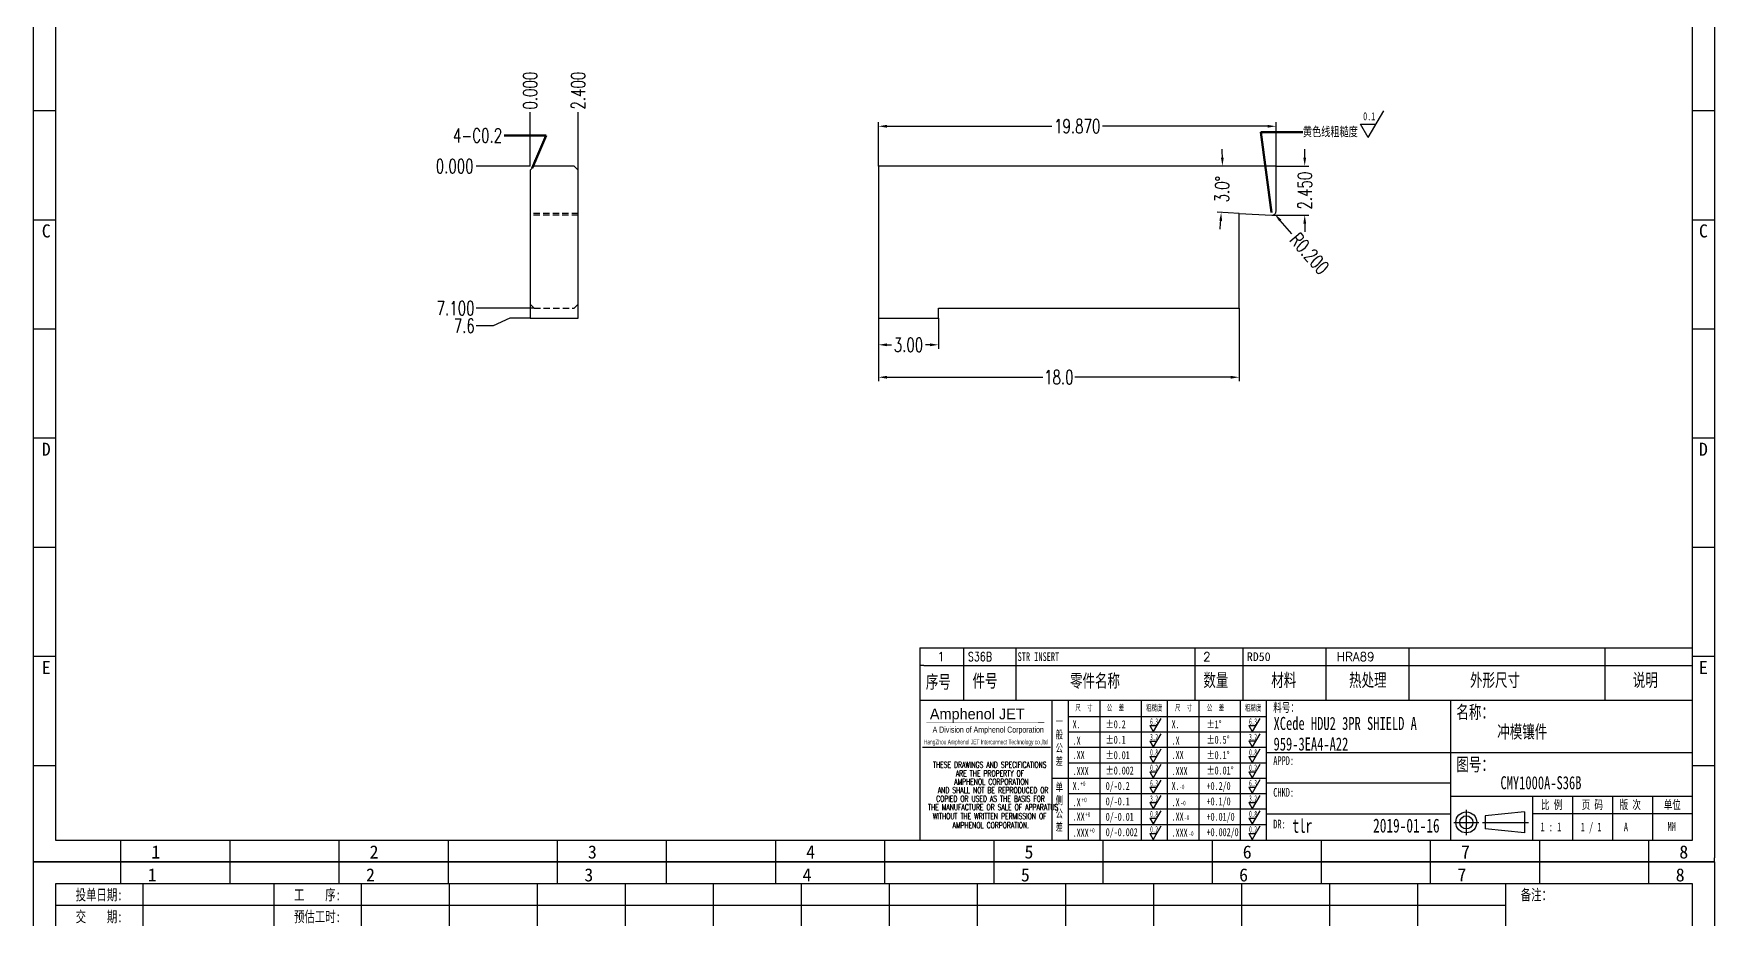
# Model space of a CAD drawing. Header units: millimetres. Extents: x -2852 to 5627, y -2271 to 1849.
# Drawn here: x -778.4 to -694.4, y -367.2 to -322.9 of the extents above; entities that cross this region are included whole.
import ezdxf
from ezdxf.enums import TextEntityAlignment as Align

# ---------------------------------------------------------------- set-up
doc = ezdxf.new("R2010")
doc.units = ezdxf.units.MM
doc.header["$PDSIZE"] = 3
doc.linetypes.add('DASHED2', pattern=[9.525, 6.35, -3.175])
for name, color, linetype in [('1', 7, 'Continuous'), ('11', 4, 'DASHED2'), ('41', 1, 'Continuous')]:
    doc.layers.add(name, color=color, linetype=linetype)
doc.styles.add('CH', font='仿宋_GB2312_0.ttf')
doc.styles.add('jet02', font='simplex.shx', dxfattribs={"width": 0.7})
doc.styles.add('SIMPLEX', font='SIMPLEX')
doc.styles.get("Standard").update_dxf_attribs({"font": '仿宋_GB2312_0.ttf', "width": 0.7})
doc.styles.add('TEXTSTYLE_1', font='TRIUMB.TTF')
doc.styles.add('TEXTSTYLE_2', font='TRIUM.TTF')
doc.styles.add('tk', font='', dxfattribs={"width": 0.7})
doc.styles.add('tk 2', font='仿宋_GB2312_0.ttf', dxfattribs={"width": 0.65})
doc.styles.add('tk 4', font='simplex.shx', dxfattribs={"width": 0.65, "bigfont": 'bigfont.shx'})
doc.styles.get('tk').set_extended_font_data('NSimSun')
doc.dimstyles.new('jet02', dxfattribs={"dimtxt": 3.5, "dimasz": 2.1, "dimexe": 1, "dimexo": 0, "dimgap": 0.5, "dimtad": 0, "dimtoh": 1, "dimdec": 3, "dimzin": 9, "dimdsep": 46, "dimtxsty": 'jet02', "dimcen": 0, "dimclrt": 256, "dimazin": 2, "dimtfac": 1, "dimtdec": 3, "dimtofl": 0, "dimtmove": 0, "dimatfit": 1, "dimfxl": 0, "dimarcsym": 0})

# ---------------------------------------------------------------- blocks, each defined once
blk = doc.blocks.new('A3-N')
at = {"layer": '1', "color": 1}
for p, q in [((0, 0), (0, 296.73)), ((0, 296.73), (420, 296.73)), ((21.82, 291.27), (21.82, 296.73)), ((49.09, 291.27), (49.09, 296.73)), ((76.36, 291.27), (76.36, 296.73)), ((103.64, 291.27), (103.64, 296.73)), ((103.64, 291.27), (103.64, 296.73)), ((103.64, 291.27), (103.64, 296.73)), ((130.91, 291.27), (130.91, 296.73)), ((158.18, 291.27), (158.18, 296.73)), ((185.45, 291.27), (185.45, 296.73)), ((212.73, 291.27), (212.73, 296.73)), ((240, 291.27), (240, 296.73)), ((267.27, 291.27), (267.27, 296.73)), ((294.55, 291.27), (294.55, 296.73)), ((321.82, 291.27), (321.82, 296.73)), ((349.09, 291.27), (349.09, 296.73)), ((376.36, 291.27), (376.36, 296.73)), ((403.64, 291.27), (403.64, 296.73)), ((420, 296.73), (420, 1)), ((5.45, 269.45), (0, 269.45)), ((420, 269.45), (414.55, 269.45)), ((5.45, 242.18), (0, 242.18)), ((420, 242.18), (414.55, 242.18)), ((5.45, 214.91), (0, 214.91)), ((420, 214.91), (414.55, 214.91)), ((5.45, 187.64), (0, 187.64)), ((420, 187.64), (414.55, 187.64)), ((5.45, 160.36), (0, 160.36)), ((420, 160.36), (414.55, 160.36)), ((5.45, 133.09), (0, 133.09)), ((420, 133.09), (414.55, 133.09)), ((5.45, 105.82), (0, 105.82)), ((420, 105.82), (414.55, 105.82)), ((5.45, 78.55), (0, 78.55)), ((420, 78.55), (414.55, 78.55)), ((5.45, 51.27), (0, 51.27)), ((420, 51.27), (414.55, 51.27)), ((222.45, 49.09), (221.45, 49.09)), ((221.45, 49.09), (221.45, 40.36)), ((222.45, 49.09), (414.55, 49.09)), ((232.36, 49.09), (232.36, 40.36)), ((245.45, 49.09), (245.45, 40.36)), ((290.18, 49.09), (290.18, 40.36)), ((302.18, 49.09), (302.18, 40.36)), ((322.91, 49.09), (322.91, 40.36)), ((343.64, 49.09), (343.64, 40.36)), ((392.73, 40.36), (392.73, 49.09)), ((258.55, 40.36), (258.55, 5.44)), ((266.45, 40.36), (266.45, 5.44)), ((276.78, 40.36), (276.78, 5.45)), ((291.18, 40.36), (291.18, 5.45)), ((301.51, 40.37), (301.51, 5.46)), ((308.01, 40.36), (308.01, 5.45)), ((354.09, 40.36), (354.09, 5.45)), ((308.01, 32.39), (258.55, 32.39)), ((308.01, 28.54), (258.55, 28.54)), ((414.55, 27.27), (308.01, 27.27)), ((5.45, 24), (0, 24)), ((308.01, 24.69), (258.55, 24.69)), ((420, 24), (414.55, 24)), ((308.01, 16.99), (258.55, 16.99)), ((354.09, 19.63), (308.01, 19.63)), ((308.01, 13.14), (258.55, 13.14)), ((414.55, 16.36), (354.09, 16.36)), ((374.55, 16.36), (374.55, 5.45)), ((384.55, 16.36), (384.55, 5.45)), ((394.55, 16.36), (394.55, 5.45)), ((404.55, 16.36), (404.55, 5.45)), ((308.01, 9.29), (258.55, 9.29)), ((308.01, 11.99), (354.09, 11.99)), ((372.51, 12.49), (362.69, 11.5)), ((362.69, 11.5), (362.69, 8.23)), ((372.51, 12.49), (372.51, 7.25)), ((414.55, 12), (374.55, 12)), ((21.82, 0), (21.82, 5.45)), ((49.09, 0), (49.09, 5.45)), ((76.36, 0), (76.36, 5.45)), ((103.64, 0), (103.64, 5.45)), ((130.91, 0), (130.91, 5.45)), ((158.18, 0), (158.18, 5.45)), ((185.45, 0), (185.45, 5.45)), ((212.73, 0), (212.73, 5.45)), ((240, 0), (240, 5.45)), ((267.27, 0), (267.27, 5.45)), ((294.55, 0), (294.55, 5.45)), ((321.82, 0), (321.82, 5.45)), ((349.09, 0), (349.09, 5.45)), ((372.51, 7.25), (362.69, 8.23)), ((376.36, 0), (376.36, 5.45)), ((403.64, 0), (403.64, 5.45)), ((1, 0), (0, 0)), ((420, 0), (1, 0)), ((420, 0), (420, 1))]:
    blk.add_line(p, q, dxfattribs=at)
at = {"layer": '1'}
for p, q in [((414.55, 278.18), (414.55, 284.73)), ((221.45, 40.36), (221.45, 5.45)), ((221.45, 40.36), (414.55, 40.36)), ((221.45, 40.36), (414.55, 40.36)), ((254.41, 40.36), (254.41, 5.45)), ((283.28, 40.36), (283.28, 5.45)), ((308.01, 36.24), (258.55, 36.24)), ((222.08, 28.67), (254.12, 28.67)), ((308.01, 20.84), (254.41, 20.84))]:
    blk.add_line(p, q, dxfattribs=at)
at = {"layer": '1', "color": 1, "ltscale": 0.05}
for p, q in [((278.93, 34.04), (279.79, 32.56)), ((278.93, 34.04), (280.65, 34.04)), ((281.68, 35.84), (279.79, 32.56)), ((303.66, 34.05), (304.52, 32.56)), ((303.66, 34.05), (305.38, 34.05)), ((306.41, 35.84), (304.52, 32.56)), ((278.93, 30.19), (279.79, 28.71)), ((278.93, 30.19), (280.65, 30.19)), ((281.68, 31.99), (279.79, 28.71)), ((303.66, 30.2), (305.38, 30.2)), ((303.66, 30.2), (304.52, 28.71)), ((306.41, 31.99), (304.52, 28.71)), ((278.93, 26.34), (279.79, 24.86)), ((278.93, 26.34), (280.65, 26.34)), ((281.68, 28.14), (279.79, 24.86)), ((303.66, 26.35), (304.52, 24.86)), ((303.66, 26.35), (305.38, 26.35)), ((306.41, 28.14), (304.52, 24.86)), ((278.93, 22.49), (280.65, 22.49)), ((278.93, 22.49), (279.79, 21.01)), ((281.68, 24.29), (279.79, 21.01)), ((303.66, 22.5), (305.38, 22.5)), ((303.66, 22.5), (304.52, 21.01)), ((306.41, 24.29), (304.52, 21.01)), ((278.93, 18.66), (279.79, 17.17)), ((278.93, 18.66), (280.65, 18.66)), ((281.68, 20.45), (279.79, 17.17)), ((303.66, 18.66), (304.52, 17.18)), ((303.66, 18.66), (305.38, 18.66)), ((306.41, 20.46), (304.52, 17.18)), ((278.93, 14.81), (280.65, 14.81)), ((278.93, 14.81), (279.79, 13.32)), ((281.68, 16.6), (279.79, 13.32)), ((281.68, 12.75), (279.79, 9.47)), ((303.66, 14.81), (305.38, 14.81)), ((303.66, 14.81), (304.52, 13.33)), ((306.41, 16.61), (304.52, 13.33)), ((306.41, 12.76), (304.52, 9.48)), ((278.93, 10.96), (279.79, 9.47)), ((278.93, 10.96), (280.65, 10.96)), ((281.68, 8.9), (279.79, 5.62)), ((303.66, 10.96), (304.52, 9.48)), ((303.66, 10.96), (305.38, 10.96)), ((306.41, 8.91), (304.52, 5.63)), ((278.93, 7.11), (279.79, 5.62)), ((278.93, 7.11), (280.65, 7.11)), ((303.66, 7.11), (305.38, 7.11)), ((303.66, 7.11), (304.52, 5.63))]:
    blk.add_line(p, q, dxfattribs=at)
at = {"layer": '1', "color": 1, "ltscale": 0.1}
for p, q in [((358.01, 13.02), (358.01, 6.71)), ((354.86, 9.87), (361.17, 9.87)), ((362.03, 9.87), (373.54, 9.87))]:
    blk.add_line(p, q, dxfattribs=at)
at = {"layer": '1'}
blk.add_lwpolyline([(221.45, 5.45), (414.55, 5.45), (414.55, 291.27), (5.45, 291.27), (5.45, 5.45), (414.55, 5.45)], dxfattribs=at)
at = {"layer": '1', "color": 7, "linetype": 'Continuous', "const_width": 0.123}
blk.add_lwpolyline([(223.11, 34.74), (252.6, 34.76)], dxfattribs=at)
at = {"layer": '1', "color": 1}
for radius in [2.62, 1.64]:
    blk.add_circle((358.01, 9.87), radius, dxfattribs=at)
at = {"layer": '41'}
for p, q in [((27.27, 291.27), (27.27, 269.45)), ((60, 291.27), (60, 269.45)), ((81.82, 291.27), (81.82, 269.45)), ((103.82, 291.27), (103.82, 269.45)), ((125.82, 291.27), (125.82, 269.45)), ((147.82, 291.27), (147.82, 269.45)), ((169.82, 291.27), (169.82, 269.45)), ((191.82, 291.27), (191.82, 269.45)), ((213.82, 291.27), (213.82, 269.45)), ((235.82, 291.27), (235.82, 269.45)), ((257.82, 291.27), (257.82, 269.45)), ((279.82, 291.27), (279.82, 269.45)), ((301.82, 291.27), (301.82, 269.45)), ((323.82, 291.27), (323.82, 269.45)), ((345.82, 291.27), (345.82, 269.45)), ((367.82, 291.27), (367.82, 269.45)), ((367.82, 285.82), (5.45, 285.82)), ((367.82, 280.36), (5.45, 280.36)), ((367.82, 274.91), (5.45, 274.91)), ((414.55, 269.45), (5.45, 269.45))]:
    blk.add_line(p, q, dxfattribs=at)
at = {"layer": '1', "color": 1}
for s, p in [('1', (29.64, 295.11)), ('2', (84.18, 295.11)), ('3', (138.73, 295.11)), ('4', (193.27, 295.11)), ('5', (247.82, 295.11)), ('6', (302.36, 295.11)), ('7', (356.91, 295.11)), ('8', (411.45, 295.11)), ('1', (30.53, 4.11)), ('2', (85.08, 4.11)), ('3', (139.62, 4.11)), ('4', (194.17, 4.11)), ('5', (248.72, 4.11)), ('6', (303.26, 4.11)), ('7', (357.81, 4.11)), ('8', (412.35, 4.11))]:
    blk.add_text(s, height=3.27, dxfattribs=at).set_placement(p, align=Align.TOP_CENTER)
at = {"layer": '1', "style": 'tk', "width": 0.7}
for s, p in [('投单日期:', (16.36, 288.55)), ('工    序:', (70.91, 288.55)), ('备注：', (375.51, 288.55)), ('交    期:', (16.36, 283.09)), ('预估工时:', (70.91, 283.09)), ('加工代码:', (16.36, 277.64)), ('实际工时:', (70.91, 277.64)), ('数    量:', (16.36, 272.18)), ('工序交期:', (70.91, 272.18))]:
    blk.add_text(s, height=2.727, dxfattribs=at).set_placement(p, align=Align.MIDDLE)
at = {"layer": '1', "color": 1}
for s, p in [('A', (2.04, 268.36)), ('B', (2.04, 213.82)), ('C', (2.04, 159.27)), ('D', (2.04, 104.73)), ('E', (2.04, 50.18))]:
    blk.add_text(s, height=3.27, dxfattribs=at).set_placement(p, align=Align.TOP_LEFT)
for s, p in [('A', (418.37, 268.36)), ('B', (418.37, 213.82)), ('C', (418.37, 159.27)), ('D', (418.37, 104.73)), ('E', (418.37, 50.18))]:
    blk.add_text(s, height=3.27, dxfattribs=at).set_placement(p, align=Align.TOP_RIGHT)
at = {"layer": '1', "color": 1, "style": 'tk 2', "width": 0.7}
for s, height, p in [('序号', 3.273, (222.96, 43.34)), ('件号', 3.273, (234.62, 43.61)), ('零件名称', 3.273, (258.97, 43.61)), ('数量', 3.273, (292.3, 43.78)), ('材料', 3.273, (309.27, 43.78)), ('热处理', 3.273, (328.71, 43.78)), ('外形尺寸', 3.273, (358.94, 43.78)), ('说明', 3.273, (399.61, 43.78)), ('料号：', 2.182, (309.77, 37.46)), ('名称：', 3.273, (355.52, 35.79)), ('图号：', 3.273, (355.52, 22.7)), ('比 例', 2.182, (376.69, 13.18)), ('页 码', 2.182, (386.85, 13.18)), ('版 次', 2.182, (396.31, 13.18)), ('单位', 2.182, (407.35, 13.18))]:
    blk.add_text(s, height=height, dxfattribs=at).set_placement(p)
at = {"layer": '1', "color": 7, "linetype": 'Continuous', "style": 'TEXTSTYLE_1'}
blk.add_text('Amphenol JET', height=2.7, dxfattribs=at).set_placement((223.96, 35.61))
at = {"layer": '1', "color": 7, "linetype": 'Continuous'}
for s, height, style, width, p in [('A Division of Amphenol Corporation', 1.5, 'TEXTSTYLE_2', 0.7, (224.64, 32.29)), ('HangZhou Amphenol JET Interconnect Technology co.,ltd ', 1.2, 'TEXTSTYLE_2', 0.6, (222.47, 29.36)), ('THESE DRAWINGS AND SPECIFICATIONS', 1.5, 'tk 4', 0.6, (224.73, 23.52)), ('ARE THE PROPERTY OF', 1.5, 'tk 4', 0.6, (230.45, 21.35)), ('AND SHALL NOT BE REPRODUCED OR', 1.5, 'tk 4', 0.6, (225.95, 17.17)), ('AMPHENOL CORPORATION', 1.5, 'tk 4', 0.6, (230.04, 19.27)), ('THE MANUFACTURE OR SALE OF APPARATUS', 1.5, 'tk 4', 0.6, (223.5, 12.92)), ('COPIED OR USED AS THE BASIS FOR', 1.5, 'tk 4', 0.6, (225.54, 15.02)), ('WITHOUT THE WRITTEN PERMISSION OF', 1.5, 'tk 4', 0.6, (224.73, 10.67)), ('AMPHENOL CORPORATION.', 1.5, 'tk 4', 0.6, (229.63, 8.4))]:
    blk.add_text(s, height=height, dxfattribs=dict(at, style=style, width=width)).set_placement(p)
at = {"layer": '1', "color": 1, "style": 'tk 2', "width": 0.7}
for s, p in [('X.', (259.64, 34.37)), ('%%P0.2', (267.9, 34.37)), ('X.', (284.37, 34.37)), ('%%P1%%D', (293.12, 34.37)), ('.X', (259.64, 30.28)), ('%%P0.1', (267.9, 30.52)), ('.X', (284.37, 30.28)), ('%%P0.5%%D', (293.12, 30.52)), ('.XX', (259.64, 26.71)), ('%%P0.01', (267.9, 26.67)), ('.XX', (284.37, 26.71)), ('%%P0.1%%D', (293.12, 26.67)), ('.XXX', (259.64, 22.68)), ('%%P0.002', (267.9, 22.82)), ('.XXX', (284.37, 22.68)), ('%%P0.01%%D', (293.12, 22.82)), ('X.', (259.64, 18.97)), ('0/-0.2', (267.9, 18.97)), ('X.', (284.37, 18.97)), ('+0.2/0', (293.12, 18.97)), ('.X', (259.64, 14.88)), ('0/-0.1', (267.9, 15.12)), ('.X', (284.37, 14.88)), ('+0.1/0', (293.12, 15.12)), ('.XX', (259.64, 11.31)), ('0/-0.01', (267.9, 11.27)), ('0/-0.002', (267.9, 7.42)), ('.XX', (284.37, 11.31)), ('+0.01/0', (293.12, 11.27)), ('+0.002/0', (293.12, 7.42)), ('.XXX', (259.64, 7.28)), ('.XXX', (284.37, 7.28))]:
    blk.add_text(s, height=2, dxfattribs=at).set_placement(p, align=Align.MIDDLE_LEFT)
at = {"layer": '1', "color": 1, "ltscale": 0.05, "style": 'tk 2', "width": 0.5}
for s, p in [('6.3', (279.01, 34.26)), ('6.3', (303.74, 34.27)), ('3.2', (279.01, 30.41)), ('3.2', (303.74, 30.42)), ('0.8', (279.01, 26.56)), ('0.8', (303.74, 26.57)), ('0.2', (279.01, 22.71)), ('0.2', (303.74, 22.72)), ('6.3', (279.01, 18.87)), ('6.3', (303.74, 18.88)), ('3.2', (279.01, 15.02)), ('0.8', (279.01, 11.17)), ('3.2', (303.74, 15.03)), ('0.8', (303.74, 11.18)), ('0.2', (279.01, 7.32)), ('0.2', (303.74, 7.33))]:
    blk.add_text(s, height=1.6, dxfattribs=at).set_placement(p)
at = {"layer": '1', "style": 'tk 2', "width": 0.7}
for s, p in [('APPD:', (309.77, 24.21)), ('CHKD:', (309.77, 16.27)), ('DR:', (309.77, 8.35))]:
    blk.add_text(s, height=2.182, dxfattribs=at).set_placement(p)
at = {"layer": '1', "color": 7, "style": 'tk 2', "width": 0.7}
blk.add_text('MM', height=2.182, dxfattribs=at).set_placement((408.31, 7.75))
at = {"layer": '1', "color": 1, "ltscale": 0.05, "char_height": 1.5, "width": 6.3627, "attachment_point": 1, "style": 'tk 2'}
for s, insert in [('尺  寸', (260.31, 39.25)), ('公  差', (268.17, 39.25)), ('粗糙度', (277.98, 39.25)), ('尺  寸', (285.2, 39.25)), ('公  差', (293.18, 39.25)), ('粗糙度', (302.71, 39.26))]:
    blk.add_mtext(s, dxfattribs=dict(at, insert=insert))
at = {"layer": '1', "ltscale": 0.05, "char_height": 2, "width": 2.5195, "attachment_point": 1, "style": 'tk 2'}
for s, insert in [('一般公差', (255.39, 36.11)), ('单侧公差', (255.39, 19.71))]:
    blk.add_mtext(s, dxfattribs=dict(at, insert=insert))
at = {"layer": '1', "color": 1, "ltscale": 0.05, "char_height": 1.2, "width": 5.1396, "attachment_point": 1, "line_spacing_factor": 0.8, "style": 'tk 2'}
for s, insert in [('+0', (261.58, 20.13)), ('-0', (286.31, 19.33)), ('+0', (261.88, 16.09)), ('-0', (286.61, 15.29)), ('+0', (262.79, 12.45)), ('+0', (263.87, 8.44)), ('-0', (287.51, 11.65)), ('-0', (288.59, 7.64))]:
    blk.add_mtext(s, dxfattribs=dict(at, insert=insert))
at = {"layer": '1', "style": 'tk 2', "width": 0.7}
for tag, p in [('PATR-NO1', (309.84, 32.96)), ('TITLE', (365.74, 30.9)), ('PATR-NO2', (309.84, 27.81)), ('DWG-NO:', (366.54, 18.14))]:
    blk.add_attdef(tag, p, '', height=3.27, dxfattribs=at)
at = {"layer": '1', "color": 1, "style": 'tk 2', "width": 0.7}
for tag, p in [('DRAW', (314.55, 7.27)), ('DATE', (334.72, 7.32))]:
    blk.add_attdef(tag, p, '', height=3.49, dxfattribs=at)
at = {"layer": '1', "style": 'tk 2', "width": 0.7}
for tag, p in [('SCALE', (376.55, 8.73)), ('SHEET', (386.6, 8.72)), ('REV', (397.38, 8.73))]:
    blk.add_attdef(tag, text='', height=2.18, dxfattribs=at).set_placement(p, align=Align.MIDDLE_LEFT)
blk = doc.blocks.new('FB3')
at = {"layer": '1', "color": 1}
for p, q in [((0, 4.36), (193.09, 4.36)), ((0, 4.36), (0, 0)), ((10.91, 4.36), (10.91, 0)), ((24, 4.36), (24, 0)), ((68.73, 4.36), (68.73, 0)), ((80.73, 4.36), (80.73, 0)), ((101.45, 4.36), (101.45, 0)), ((122.18, 4.36), (122.18, 0)), ((171.27, 0), (171.27, 4.36))]:
    blk.add_line(p, q, dxfattribs=at)
at = {"layer": '1'}
for tag, style, p in [('ITEM', 'SIMPLEX', (4.36, 2.18)), ('PARTNO', 'SIMPLEX', (12, 2.18)), ('QTY', 'SIMPLEX', (74.18, 2.18)), ('MATL', 'CH', (81.72, 2.18)), ('FINISH', 'SIMPLEX', (104.17, 2.18)), ('SPEC', 'SIMPLEX', (130.91, 2.18)), ('REMARK', 'SIMPLEX', (174.06, 2.18))]:
    blk.add_attdef(tag, text='', height=2.18, dxfattribs=dict(at, style=style)).set_placement(p, align=Align.MIDDLE_LEFT)
at = {"layer": '1', "style": 'tk', "width": 0.7}
blk.add_attdef('DIE', text='', height=2.18, dxfattribs=at).set_placement((24.43, 2.18), align=Align.MIDDLE_LEFT)
blk = doc.blocks.new('*D2533')
at = {"layer": '41', "ltscale": 0.05}
blk.add_line((161.649, -2781.958), (158.96, -2781.958), dxfattribs=at)
at = {"layer": 'Defpoints', "color": 0, "ltscale": 0.05}
for p in [(158.96, -2781.958), (161.649, -2781.958), (161.649, -2781.958)]:
    blk.add_point(p, dxfattribs=at)
at = {"layer": '41', "ltscale": 0.05, "insert": (157.88, -2781.958), "char_height": 0.7, "attachment_point": 5, "style": 'jet02'}
blk.add_mtext('0.000', dxfattribs=at)
blk = doc.blocks.new('*D2534')
at = {"layer": '41', "ltscale": 0.05}
for p, q in [((160.64, -2789.558), (159.8, -2789.933)), ((161.649, -2789.558), (160.64, -2789.558)), ((159.8, -2789.933), (158.96, -2789.933))]:
    blk.add_line(p, q, dxfattribs=at)
at = {"layer": 'Defpoints', "color": 0, "ltscale": 0.05}
for p in [(161.649, -2781.958), (161.649, -2789.558), (158.96, -2789.933)]:
    blk.add_point(p, dxfattribs=at)
at = {"layer": '41', "ltscale": 0.05, "insert": (158.359, -2789.933), "char_height": 0.7, "attachment_point": 5, "style": 'jet02'}
blk.add_mtext('7.6', dxfattribs=at)
blk = doc.blocks.new('*D2535')
at = {"layer": '41', "ltscale": 0.05}
blk.add_line((161.849, -2789.058), (158.96, -2789.058), dxfattribs=at)
at = {"layer": 'Defpoints', "color": 0, "ltscale": 0.05}
for p in [(161.649, -2781.958), (158.96, -2789.058), (161.849, -2789.058)]:
    blk.add_point(p, dxfattribs=at)
at = {"layer": '41', "ltscale": 0.05, "insert": (157.927, -2789.058), "char_height": 0.7, "attachment_point": 5, "style": 'jet02'}
blk.add_mtext('7.100', dxfattribs=at)
blk = doc.blocks.new('*D2536')
at = {"layer": '41', "ltscale": 0.05}
blk.add_line((161.649, -2781.958), (161.649, -2779.269), dxfattribs=at)
at = {"layer": 'Defpoints', "color": 0, "ltscale": 0.05}
for p in [(161.649, -2779.269), (161.649, -2781.958), (161.649, -2781.958)]:
    blk.add_point(p, dxfattribs=at)
at = {"layer": '41', "ltscale": 0.05, "insert": (161.649, -2778.189), "char_height": 0.7, "attachment_point": 5, "rotation": 90, "style": 'jet02'}
blk.add_mtext('0.000', dxfattribs=at)
blk = doc.blocks.new('*D2537')
at = {"layer": '41', "ltscale": 0.05}
blk.add_line((164.049, -2782.158), (164.049, -2779.269), dxfattribs=at)
at = {"layer": 'Defpoints', "color": 0, "ltscale": 0.05}
for p in [(164.049, -2779.269), (161.649, -2781.958), (164.049, -2782.158)]:
    blk.add_point(p, dxfattribs=at)
at = {"layer": '41', "ltscale": 0.05, "insert": (164.049, -2778.189), "char_height": 0.7, "attachment_point": 5, "rotation": 90, "style": 'jet02'}
blk.add_mtext('2.400', dxfattribs=at)
blk = doc.blocks.new('*D2538')
at = {"layer": '41', "ltscale": 0.05}
for p, q in [((179.059, -2789.558), (179.059, -2791.088)), ((182.059, -2789.558), (182.059, -2791.088)), ((179.479, -2790.888), (179.713, -2790.888)), ((181.639, -2790.888), (181.406, -2790.888))]:
    blk.add_line(p, q, dxfattribs=at)
for points in [[(179.479, -2790.818), (179.479, -2790.958), (179.059, -2790.888)], [(181.639, -2790.818), (181.639, -2790.958), (182.059, -2790.888)]]:
    blk.add_solid(points, dxfattribs=at)
at = {"layer": 'Defpoints', "color": 0, "ltscale": 0.05}
for p in [(179.059, -2789.558), (182.059, -2789.558), (179.059, -2790.888)]:
    blk.add_point(p, dxfattribs=at)
at = {"layer": '41', "ltscale": 0.05, "insert": (180.559, -2790.888), "char_height": 0.7, "attachment_point": 5, "style": 'jet02'}
blk.add_mtext('3.00', dxfattribs=at)
blk = doc.blocks.new('*D2539')
at = {"layer": '41', "ltscale": 0.05}
for p, q in [((179.059, -2789.558), (179.059, -2792.708)), ((197.089, -2789.058), (197.089, -2792.708)), ((179.479, -2792.508), (187.274, -2792.508)), ((196.669, -2792.508), (188.874, -2792.508))]:
    blk.add_line(p, q, dxfattribs=at)
for points in [[(179.479, -2792.438), (179.479, -2792.578), (179.059, -2792.508)], [(196.669, -2792.438), (196.669, -2792.578), (197.089, -2792.508)]]:
    blk.add_solid(points, dxfattribs=at)
at = {"layer": 'Defpoints', "color": 0, "ltscale": 0.05}
for p in [(179.059, -2789.558), (197.089, -2789.058), (197.089, -2792.508)]:
    blk.add_point(p, dxfattribs=at)
at = {"layer": '41', "ltscale": 0.05, "insert": (188.074, -2792.508), "char_height": 0.7, "attachment_point": 5, "style": 'jet02'}
blk.add_mtext('18.0', dxfattribs=at)
blk = doc.blocks.new('*D2540')
at = {"layer": '41', "ltscale": 0.05}
for p, q in [((179.059, -2781.958), (179.059, -2779.768)), ((179.479, -2779.968), (187.728, -2779.968)), ((198.509, -2779.968), (190.261, -2779.968)), ((198.929, -2781.958), (198.929, -2779.768))]:
    blk.add_line(p, q, dxfattribs=at)
for points in [[(179.479, -2779.898), (179.479, -2780.038), (179.059, -2779.968)], [(198.509, -2779.898), (198.509, -2780.038), (198.929, -2779.968)]]:
    blk.add_solid(points, dxfattribs=at)
at = {"layer": 'Defpoints', "color": 0, "ltscale": 0.05}
for p in [(179.059, -2779.968), (179.059, -2781.958), (198.929, -2781.958)]:
    blk.add_point(p, dxfattribs=at)
at = {"layer": '41', "ltscale": 0.05, "insert": (188.994, -2779.968), "char_height": 0.7, "attachment_point": 5, "style": 'jet02'}
blk.add_mtext('19.870', dxfattribs=at)
blk = doc.blocks.new('*D2541')
at = {"layer": '41', "ltscale": 0.05}
for p, q in [((200.363, -2781.538), (200.363, -2781.118)), ((198.929, -2781.958), (200.563, -2781.958)), ((198.729, -2784.408), (200.563, -2784.408)), ((200.363, -2784.828), (200.363, -2785.248))]:
    blk.add_line(p, q, dxfattribs=at)
for points in [[(200.293, -2781.538), (200.433, -2781.538), (200.363, -2781.958)], [(200.293, -2784.828), (200.433, -2784.828), (200.363, -2784.408)]]:
    blk.add_solid(points, dxfattribs=at)
at = {"layer": 'Defpoints', "color": 0, "ltscale": 0.05}
for p in [(198.929, -2781.958), (200.363, -2781.958), (198.729, -2784.408)]:
    blk.add_point(p, dxfattribs=at)
at = {"layer": '41', "ltscale": 0.05, "insert": (200.363, -2783.183), "char_height": 0.7, "attachment_point": 5, "rotation": 90, "style": 'jet02'}
blk.add_mtext('2.450', dxfattribs=at)
blk = doc.blocks.new('*D2542')
at = {"layer": '41', "ltscale": 0.05}
blk.add_line((197.089, -2784.322), (195.989, -2784.264), dxfattribs=at)
for start, end in [(0.54354, 1.08707), (355.91293, 356.45646)]:
    blk.add_arc((151.975, -2781.958), 44.274, start, end, dxfattribs=at)
for points in [[(196.317, -2781.537), (196.177, -2781.538), (196.249, -2781.958)], [(196.094, -2784.69), (196.234, -2784.698), (196.188, -2784.275)]]:
    blk.add_solid(points, dxfattribs=at)
at = {"layer": 'Defpoints', "color": 0, "ltscale": 0.05}
for p in [(179.059, -2781.958), (198.929, -2781.958), (196.222, -2783.503), (197.089, -2784.322), (198.719, -2784.407)]:
    blk.add_point(p, dxfattribs=at)
at = {"layer": '41', "ltscale": 0.05, "insert": (196.234, -2783.117), "char_height": 0.7, "attachment_point": 5, "rotation": 88.5, "style": 'jet02'}
blk.add_mtext('3.0°', dxfattribs=at)
blk = doc.blocks.new('*D2543')
at = {"layer": '41', "ltscale": 0.05}
blk.add_line((199.725, -2785.336), (199.14, -2784.672), dxfattribs=at)
blk.add_solid([(199.192, -2784.626), (199.087, -2784.719), (198.862, -2784.357)], dxfattribs=at)
at = {"layer": 'Defpoints', "color": 0, "ltscale": 0.05}
for p in [(198.729, -2784.208), (198.862, -2784.357)]:
    blk.add_point(p, dxfattribs=at)
at = {"layer": '41', "ltscale": 0.05, "insert": (200.602, -2786.329), "char_height": 0.7, "attachment_point": 5, "rotation": 311.43553, "style": 'jet02'}
blk.add_mtext('R0.200', dxfattribs=at)

msp = doc.modelspace()

# ---------------------------------------------------------------- linework, layer by layer
at = {"layer": '1', "ltscale": 0.05}
for p, q in [((-716.2784, -329.5277), (-736.1484, -329.5277)), ((-736.1484, -329.5277), (-736.1484, -337.1277)), ((-718.1184, -336.6277), (-718.1184, -331.8921)), ((-733.1484, -337.1277), (-733.1484, -336.6277)), ((-733.1484, -336.6277), (-718.1184, -336.6277)), ((-736.1484, -337.1277), (-733.1484, -337.1277))]:
    msp.add_line(p, q, dxfattribs=at)
at = {"layer": '1', "color": 2, "ltscale": 0.05}
for p, q in [((-716.2784, -331.7777), (-716.2784, -329.5277)), ((-718.1184, -331.8921), (-716.4889, -331.9775))]:
    msp.add_line(p, q, dxfattribs=at)
at = {"layer": '1', "ltscale": 0.05}
msp.add_lwpolyline([(-751.359, -329.5277), (-753.359, -329.5277), (-753.559, -329.7277), (-753.559, -337.1277), (-751.159, -337.1277), (-751.159, -329.7277)], close=True, dxfattribs=at)
at = {"layer": '1', "color": 2, "ltscale": 0.05}
msp.add_arc((-716.4784, -331.7777), 0.2, 267, 360, dxfattribs=at)
at = {"layer": '11', "ltscale": 0.05}
for p, q in [((-751.159, -331.8921), (-753.559, -331.8921)), ((-751.159, -331.9777), (-753.559, -331.9777)), ((-753.559, -336.4277), (-753.359, -336.6277)), ((-753.359, -336.6277), (-751.359, -336.6277)), ((-751.359, -336.6277), (-751.159, -336.4277))]:
    msp.add_line(p, q, dxfattribs=at)
at = {"layer": '41', "color": 2, "ltscale": 0.05}
for p, q in [((-711.6688, -328.1043), (-712.0537, -327.4377)), ((-712.0537, -327.4377), (-711.2839, -327.4377)), ((-711.6688, -328.1043), (-710.899, -326.771))]:
    msp.add_line(p, q, dxfattribs=at)

# ---------------------------------------------------------------- block references
at = {"layer": '1', "ltscale": 0.05, "xscale": 0.2000000000000455, "yscale": 0.2000000000000455, "zscale": 0.2000000000000455}
for p, values in [((-778.3712, -364.2944), {'DWG-NO:': 'CMY1000A-S36B', 'TITLE': '冲模镶件', 'REV': 'A', 'SHEET': '1 / 1', 'DRAW': 'tlr', 'DATE': '2019-01-16', 'PATR-NO1': 'XCede HDU2 3PR SHIELD A', 'PATR-NO2': '959-3EA4-A22', 'SCALE': '1 : 1'}), ((-778.3712, -423.6399), {'DWG-NO:': 'CMY1000A-S36C', 'TITLE': '冲模镶件', 'REV': 'A', 'SHEET': '1 / 1', 'DRAW': 'tlr', 'DATE': '2019-01-16', 'PATR-NO1': 'XCede HDU2 3PR SHIELD A', 'PATR-NO2': '959-3EA4-A22', 'SCALE': '1 : 1'})]:
    msp.add_blockref('A3-N', p, dxfattribs=at).add_auto_attribs(values)
at = {"layer": '1', "ltscale": 0.05}
ref = msp.add_blockref('FB3', (-734.0803, -354.4763), dxfattribs=dict(at, xscale=0.2000000000000455, yscale=0.2000000000000455, zscale=0.2000000000000455))
ref.add_attrib('PARTNO', 'S36B', dxfattribs={"height": 0.43636, "style": 'SIMPLEX', "width": 0.8}).set_placement((-731.6803, -354.0399), align=Align.MIDDLE_LEFT)
ref.add_attrib('ITEM', '1', dxfattribs={"height": 0.4364, "style": 'SIMPLEX'}).set_placement((-733.2076, -354.0399), align=Align.MIDDLE_LEFT)
ref.add_attrib('DIE', 'STR INSERT', dxfattribs={"height": 0.43636, "style": 'tk', "width": 0.7}).set_placement((-729.1943, -354.0399), align=Align.MIDDLE_LEFT)
ref.add_attrib('QTY', '2', dxfattribs={"height": 0.4364, "style": 'SIMPLEX'}).set_placement((-719.9204, -354.0399), align=Align.MIDDLE_LEFT)
ref.add_attrib('MATL', 'RD50', dxfattribs={"height": 0.43636, "style": 'CH'}).set_placement((-717.7371, -354.0399), align=Align.MIDDLE_LEFT)
ref.add_attrib('FINISH', 'HRA89', dxfattribs={"height": 0.43636, "style": 'SIMPLEX'}).set_placement((-713.2458, -354.0399), align=Align.MIDDLE_LEFT)

# ---------------------------------------------------------------- texts
at = {"layer": '41', "color": 2, "ltscale": 0.05, "style": 'tk 2', "width": 0.65}
msp.add_text('0.1', height=0.4, dxfattribs=at).set_placement((-711.9252, -327.2379))
at = {"layer": '41', "color": 2, "ltscale": 0.05, "insert": (-714.9362, -327.8298), "char_height": 0.466667, "attachment_point": 4, "style": 'jet02'}
msp.add_mtext('{\\fSimSun|b0|i0|c134|p54;黄色线粗糙度}', dxfattribs=at)
at = {"layer": '41', "ltscale": 0.05, "insert": (-754.9576, -328.0059), "char_height": 0.7, "attachment_point": 6, "style": 'jet02'}
msp.add_mtext('4-C0.2', dxfattribs=at)

# ---------------------------------------------------------------- dimensions: what is measured, and where the dimension line sits
at = {"layer": '41', "ltscale": 0.05}
for feature_location, offset, dtype, origin, override, picture, middle, set_off in [((-753.5589680056, -329.5277385047), (0, 2.6884516641), 1, (-753.5589680056, -329.5277385047), {"dimscale": 0.2, "dimtoh": 0, "dimzin": 1, "dimclrd": 256, "dimclre": 256, "dimadec": 3, "dimazin": 0, "dimatfit": 3, "dimlwd": 65535, "dimlwe": 65535}, '*D2536', (-753.5589680056, -325.7592868405), (-915.2077048823, 2452.4298167741)), ((-751.159, -329.7277), (0, 2.8885), 1, (-753.559, -329.5277), {"dimscale": 0.2, "dimtoh": 0, "dimzin": 1, "dimclrd": 256, "dimclre": 256, "dimadec": 3, "dimazin": 0, "dimatfit": 3, "dimlwd": 65535, "dimlwe": 65535}, '*D2537', (-751.159, -325.7593), (-915.2077, 2452.4298)), ((-753.5589680056, -329.5277385047), (-2.6884516641, 0), 0, (-753.5589680056, -329.5277385047), {"dimscale": 0.2, "dimtoh": 0, "dimzin": 1, "dimclrd": 256, "dimclre": 256, "dimadec": 3, "dimazin": 0, "dimatfit": 3, "dimlwd": 65535, "dimlwe": 65535}, '*D2533', (-757.3274196697, -329.5277385047), (-915.2077048823, 2452.4298167741)), ((-753.359, -336.6277), (-2.8885, 0), 0, (-753.559, -329.5277), {"dimscale": 0.2, "dimtoh": 0, "dimzin": 1, "dimclrd": 256, "dimclre": 256, "dimadec": 3, "dimazin": 0, "dimatfit": 3, "dimlwd": 65535, "dimlwe": 65535}, '*D2535', (-757.2808, -336.6277), (-915.2077, 2452.4298)), ((-753.559, -337.1277), (-2.6885, -0.375), 0, (-753.559, -329.5277), {"dimscale": 0.2, "dimtoh": 0, "dimdec": 1, "dimzin": 1, "dimclrd": 256, "dimclre": 256, "dimadec": 1, "dimazin": 0, "dimatfit": 3, "dimlwd": 65535, "dimlwe": 65535}, '*D2534', (-756.8491, -337.5027), (-915.2077, 2452.4298))]:
    dim = msp.add_ordinate_dim(feature_location=feature_location, offset=offset, dtype=dtype, origin=origin, dimstyle='jet02', override=override, dxfattribs=at)
    dim.commit()
    dim.dimension.update_dxf_attribs({"geometry": picture, "text_midpoint": middle, "insert": set_off})
for base, p1, p2, override, picture, middle in [((-736.1484, -327.538), (-716.2784, -329.5277), (-736.1484, -329.5277), {"dimscale": 0.2, "dimtoh": 0, "dimzin": 1, "dimclrd": 256, "dimclre": 256, "dimadec": 3, "dimazin": 0, "dimatfit": 3, "dimlwd": 65535, "dimlwe": 65535}, '*D2540', (-726.2134, -327.538)), ((-718.1184, -340.078), (-736.1484, -337.1277), (-718.1184, -336.6277), {"dimscale": 0.2, "dimtoh": 0, "dimdec": 1, "dimzin": 1, "dimclrd": 256, "dimclre": 256, "dimadec": 1, "dimazin": 0, "dimatfit": 3, "dimlwd": 65535, "dimlwe": 65535}, '*D2539', (-727.1334, -340.078)), ((-736.1484, -338.4584), (-733.1484, -337.1277), (-736.1484, -337.1277), {"dimscale": 0.2, "dimtoh": 0, "dimdec": 2, "dimzin": 1, "dimclrd": 256, "dimclre": 256, "dimazin": 0, "dimatfit": 3, "dimlwd": 65535, "dimlwe": 65535}, '*D2538', (-734.6484, -338.4584))]:
    dim = msp.add_linear_dim(base=base, p1=p1, p2=p2, dimstyle='jet02', override=override, dxfattribs=at)
    dim.commit()
    dim.dimension.update_dxf_attribs({"geometry": picture, "text_midpoint": middle, "insert": (-915.2077, 2452.4298)})
dim = msp.add_angular_dim_2l(base=(-718.9857, -331.0729), line1=((-716.2784, -329.5277), (-736.1484, -329.5277)), line2=((-718.1184, -331.8921), (-716.4889, -331.9775)), dimstyle='jet02', override={"dimscale": 0.2, "dimtoh": 0, "dimdec": 1, "dimzin": 1, "dimclrd": 256, "dimclre": 256, "dimadec": 1, "dimazin": 0, "dimatfit": 3, "dimlwd": 65535, "dimlwe": 65535}, dxfattribs=at)
dim.commit()
dim.dimension.update_dxf_attribs({"geometry": '*D2542', "text_midpoint": (-718.9739, -330.6867), "insert": (-915.2077, 2452.4298)})
dim = msp.add_linear_dim(base=(-714.8452, -329.5277), p1=(-716.4784, -331.9777), p2=(-716.2784, -329.5277), angle=90, dimstyle='jet02', override={"dimscale": 0.2, "dimtoh": 0, "dimzin": 1, "dimclrd": 256, "dimclre": 256, "dimadec": 3, "dimazin": 0, "dimatfit": 3, "dimlwd": 65535, "dimlwe": 65535}, dxfattribs=at)
dim.commit()
dim.dimension.update_dxf_attribs({"geometry": '*D2541', "text_midpoint": (-714.8452, -330.7527), "insert": (-915.2077, 2452.4298)})
dim = msp.add_radius_dim(center=(-716.4784, -331.7777), mpoint=(-716.346, -331.9277), dimstyle='jet02', override={"dimscale": 0.2, "dimtoh": 0, "dimzin": 1, "dimclrd": 256, "dimclre": 256, "dimadec": 3, "dimazin": 0, "dimatfit": 3, "dimlwd": 65535, "dimlwe": 65535}, dxfattribs=at)
dim.commit()
dim.dimension.update_dxf_attribs({"geometry": '*D2543', "text_midpoint": (-714.6057, -333.8992), "dimtype": 132, "insert": (-915.2077, 2452.4298)})

# ---------------------------------------------------------------- leaders
at = {"layer": '41', "ltscale": 0.05, "annotation_type": 0, "has_hookline": 1, "hookline_direction": 1, "text_width": 2.59}
msp.add_leader([(-753.459, -329.6277), (-752.7576, -328.0059), (-754.8576, -328.0059)], dimstyle='jet02', override={"dimscale": 0.2, "dimtoh": 0, "dimzin": 1, "dimclrd": 256, "dimclre": 256, "dimadec": 3, "dimazin": 0, "dimatfit": 3, "dimlwd": 65535, "dimlwe": 65535}, dxfattribs=at)
at = {"layer": '41', "color": 2, "ltscale": 0.05, "annotation_type": 0, "has_hookline": 1, "hookline_direction": 0, "text_width": 2.7593}
msp.add_leader([(-716.4979, -331.8543), (-717.0362, -327.8298), (-714.9362, -327.8298)], dimstyle='jet02', override={"dimscale": 0.1, "dimexe": 0, "dimgap": 0, "dimtoh": 0, "dimdec": 1, "dimzin": 1, "dimdle": 0.05, "dimclrd": 2, "dimclre": 256, "dimadec": 1, "dimazin": 0, "dimtp": 0.05, "dimtm": 0.05, "dimatfit": 3, "dimtolj": 1, "dimtzin": 0, "dimlwd": 65535}, dxfattribs=at)

doc.saveas('drawing.dxf')
